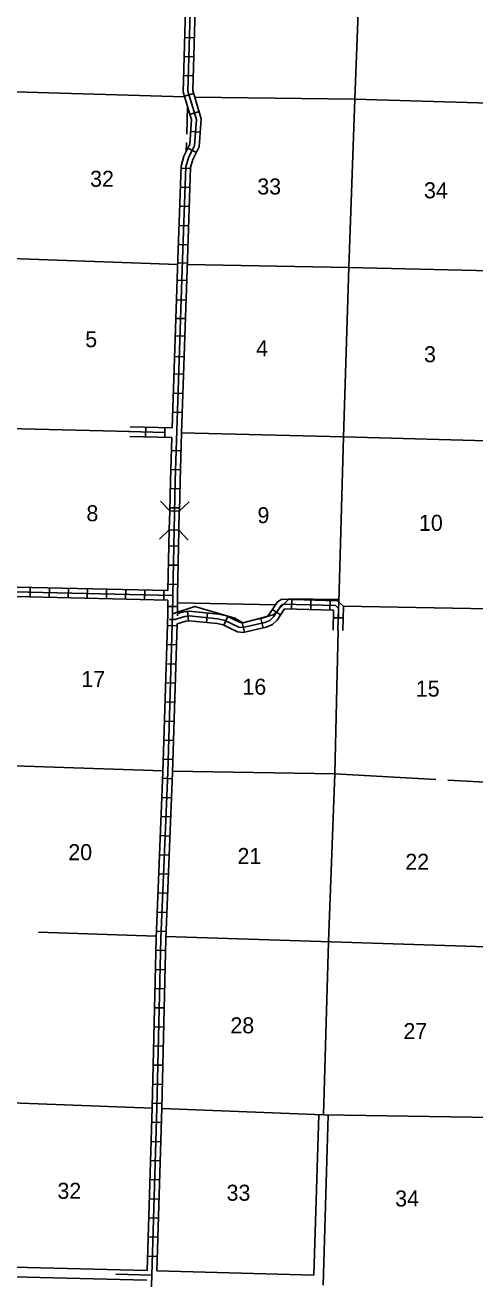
# Model space of a CAD drawing. Extents: x 559883 to 1188370, y 15807626 to 16338751.
# Drawn here: x 951669 to 965716, y 16024311 to 16063438 of the extents above; entities that cross this region are included whole.
import ezdxf

# ---------------------------------------------------------------- set-up
doc = ezdxf.new("R2010")
doc.units = 0
for name, color, linetype in [('L10', 7, 'Continuous'), ('L11', 7, 'Continuous'), ('L13', 7, 'Continuous'), ('L14', 7, 'Continuous'), ('L18', 7, 'Continuous'), ('L8', 7, 'Continuous')]:
    doc.layers.add(name, color=color, linetype=linetype)

msp = doc.modelspace()

# ---------------------------------------------------------------- linework, layer by layer
at = {"layer": 'L10'}
for points in [[(944375, 16024897), (948188, 16024785), (950389, 16024713), (950908, 16024686), (955480, 16024576)], [(944371, 16024597), (948179, 16024485), (950376, 16024413), (950896, 16024387), (955471, 16024277)]]:
    msp.add_lwpolyline(points, dxfattribs=at)
at = {"layer": 'L11'}
msp.add_line((955780, 16024568), (960689, 16024423), dxfattribs=at)
for points in [[(960689, 16024423), (960838, 16029433)], [(960980, 16024115), (961138, 16029425)]]:
    msp.add_lwpolyline(points, dxfattribs=at)
at = {"layer": 'L13'}
for p, q in [((956739, 16060901), (956715, 16060034)), ((956708, 16059776), (956700, 16059493)), ((956428, 16045405), (959496, 16045349)), ((952087, 16035129), (955764, 16035008)), ((955938, 16029625), (960988, 16029427))]:
    msp.add_line(p, q, dxfattribs=at)
for points in [[(961782, 16055877), (961971, 16061129), (962166, 16066297)], [(940995, 16061806), (946246, 16061621), (951356, 16061352), (956651, 16061195)], [(956966, 16061190), (961971, 16061129), (967227, 16060973)], [(935714, 16056634), (940733, 16056502), (946072, 16056343), (951235, 16056156), (956434, 16055969)], [(956733, 16055962), (961782, 16055877), (967089, 16055753)], [(961463, 16045434), (961608, 16050591), (961782, 16055877)], [(935534, 16051373), (940618, 16051222), (945890, 16051066), (951136, 16050851), (954946, 16050751)], [(956557, 16050709), (961608, 16050591), (966831, 16050444), (972171, 16050294), (977501, 16050085), (982623, 16049933), (987911, 16049743), (993119, 16049564)], [(961609, 16045309), (966709, 16045207), (972008, 16045074), (977297, 16044900), (982466, 16044639), (987738, 16044482), (992964, 16044368)], [(960988, 16029427), (961148, 16034831), (961341, 16040077), (961443, 16044552)], [(945528, 16040569), (950716, 16040348), (955973, 16040168)], [(956273, 16040161), (961341, 16040077), (964495, 16039899)], [(964875, 16039878), (966422, 16039790), (971581, 16039738), (977437, 16039513), (992810, 16039095)], [(956063, 16034998), (966387, 16034659), (971659, 16034469), (976932, 16034329), (982089, 16034193), (987436, 16034017), (992448, 16033852)], [(934906, 16030360), (939968, 16030202), (945180, 16029972), (950420, 16029842), (955638, 16029637)], [(960988, 16029427), (966271, 16029346), (971468, 16029175), (976767, 16029051), (982008, 16028946), (987208, 16028816)]]:
    msp.add_lwpolyline(points, dxfattribs=at)
at = {"layer": 'L18'}
for p, q in [((956187, 16048279), (955897, 16048584)), ((956172, 16047682), (956187, 16048279)), ((956187, 16048279), (956485, 16048271)), ((956470, 16047675), (956485, 16048271)), ((956485, 16048271), (956791, 16048562)), ((956172, 16047682), (955867, 16047391)), ((956172, 16047682), (956470, 16047675)), ((956470, 16047675), (956761, 16047369))]:
    msp.add_line(p, q, dxfattribs=at)
at = {"layer": 'L8'}
for p, q in [((956951, 16063045), (956653, 16063054)), ((956933, 16062449), (956635, 16062458)), ((956916, 16061852), (956618, 16061861)), ((956930, 16061308), (956644, 16061223)), ((957101, 16060737), (956815, 16060651)), ((957138, 16060096), (956840, 16060118)), ((957018, 16059463), (956750, 16059594)), ((956835, 16058965), (956537, 16058975)), ((956814, 16058369), (956516, 16058379)), ((956794, 16057772), (956496, 16057783)), ((956774, 16057176), (956476, 16057186)), ((956754, 16056580), (956455, 16056590)), ((956439, 16056129), (956262, 16050866)), ((956739, 16056119), (956557, 16050709)), ((956734, 16056006), (956436, 16056016)), ((956716, 16055464), (956418, 16055474)), ((956695, 16054856), (956397, 16054866)), ((956676, 16054277), (956378, 16054287)), ((956658, 16053734), (956360, 16053744)), ((956636, 16053084), (956338, 16053094)), ((956618, 16052542), (956320, 16052552)), ((956598, 16051945), (956300, 16051955)), ((956578, 16051349), (956280, 16051359)), ((956032, 16050723), (954149, 16050777)), ((956252, 16050566), (954942, 16050604)), ((956262, 16050866), (954951, 16050904)), ((955431, 16050591), (955440, 16050889)), ((956028, 16050573), (956036, 16050872)), ((956538, 16050156), (956240, 16050166)), ((956518, 16049560), (956220, 16049570)), ((956501, 16048966), (956202, 16048972)), ((956488, 16048369), (956189, 16048376)), ((956462, 16047176), (956163, 16047183)), ((956448, 16046580), (956150, 16046586)), ((950950, 16045912), (956132, 16045791)), ((951830, 16045890), (951823, 16045592)), ((956435, 16045983), (956137, 16045990)), ((950939, 16045612), (956128, 16045491)), ((952427, 16045876), (952420, 16045578)), ((953023, 16045862), (953016, 16045564)), ((953620, 16045848), (953613, 16045550)), ((954216, 16045834), (954209, 16045536)), ((954812, 16045821), (954805, 16045522)), ((955409, 16045807), (955402, 16045508)), ((956005, 16045793), (955998, 16045494)), ((956427, 16045071), (956429, 16045637)), ((959992, 16045214), (960000, 16045513)), ((956129, 16045294), (956427, 16045293)), ((956775, 16044848), (956740, 16045144)), ((959648, 16045037), (959400, 16045203)), ((960588, 16045197), (960597, 16045495)), ((961184, 16045179), (961193, 16045478)), ((957336, 16044797), (957366, 16045094)), ((957872, 16044710), (958001, 16044980)), ((958521, 16044493), (958453, 16044783)), ((959102, 16044631), (959033, 16044921)), ((961300, 16044945), (961598, 16044938)), ((956117, 16044702), (956415, 16044692)), ((956098, 16044105), (956396, 16044096)), ((956079, 16043509), (956378, 16043500)), ((956061, 16042913), (956359, 16042903)), ((956042, 16042316), (956340, 16042307)), ((956023, 16041720), (956321, 16041711)), ((956004, 16041124), (956302, 16041114)), ((955986, 16040528), (956284, 16040518)), ((955965, 16039933), (956263, 16039920)), ((955941, 16039337), (956239, 16039324)), ((955916, 16038740), (956214, 16038728)), ((955892, 16038144), (956190, 16038132)), ((955868, 16037548), (956166, 16037536)), ((955844, 16036952), (956142, 16036940)), ((955819, 16036356), (956117, 16036344)), ((955795, 16035760), (956093, 16035748)), ((955771, 16035164), (956069, 16035152)), ((955753, 16034565), (956051, 16034558)), ((955739, 16033968), (956037, 16033961)), ((955725, 16033372), (956023, 16033365)), ((955711, 16032775), (956010, 16032769)), ((955698, 16032179), (955996, 16032172)), ((955684, 16031583), (955982, 16031576)), ((955670, 16030986), (955968, 16030979)), ((955656, 16030390), (955954, 16030383)), ((955642, 16029793), (955940, 16029786)), ((955625, 16029198), (955923, 16029189)), ((955606, 16028602), (955904, 16028592)), ((955588, 16028005), (955886, 16027996)), ((955569, 16027409), (955867, 16027400)), ((955551, 16026813), (955849, 16026804)), ((955532, 16026216), (955830, 16026207)), ((955514, 16025620), (955812, 16025611)), ((955495, 16025024), (955793, 16025015))]:
    msp.add_line(p, q, dxfattribs=at)
for points in [[(956908, 16066628), (956753, 16061380), (957017, 16060496), (956958, 16059681), (956771, 16059295), (956687, 16059014), (956589, 16056124)], [(956753, 16066479), (956602, 16061360), (956865, 16060480), (956811, 16059721), (956631, 16059350), (956538, 16059039), (956439, 16056129)], [(957053, 16066473), (956903, 16061400), (957168, 16060513), (957106, 16059642), (956911, 16059241), (956836, 16058990), (956739, 16056119)], [(956589, 16056124), (956357, 16049211), (956279, 16045637)], [(956557, 16050709), (956507, 16049207), (956486, 16048271)], [(956252, 16050566), (956207, 16049216), (956187, 16048279)], [(956172, 16047682), (956132, 16045791)], [(956470, 16047675), (956429, 16045634)], [(940495, 16046005), (956279, 16045637)], [(955626, 16024423), (955788, 16029654), (955911, 16034936), (956122, 16040123), (956277, 16045062), (956279, 16045637)], [(956277, 16045062), (956968, 16045299), (958224, 16044926), (958470, 16044785), (959411, 16045031), (959902, 16045524), (960669, 16045525), (961464, 16045511), (961448, 16044719)], [(956427, 16045071), (956629, 16045132), (956793, 16045151), (957716, 16045060), (957954, 16045003), (958168, 16044900), (958385, 16044796), (958460, 16044786), (959107, 16044939), (959224, 16044986), (959306, 16045065), (959555, 16045436), (959682, 16045523), (961422, 16045472), (961608, 16045300), (961590, 16044548)], [(955480, 16024576), (955638, 16029658), (955761, 16034941), (955972, 16040129), (956127, 16045064), (956128, 16045491)], [(956176, 16044894), (956343, 16044889), (956660, 16044985), (956794, 16045001), (956794, 16045001), (957691, 16044911), (957904, 16044861), (958103, 16044765), (958342, 16044650), (958342, 16044650), (958468, 16044634), (958468, 16044634), (959152, 16044796), (959307, 16044857), (959422, 16044968), (959663, 16045329), (959726, 16045371), (961362, 16045323), (961457, 16045235), (961440, 16044552)], [(956418, 16044755), (956691, 16044837), (956796, 16044850), (957666, 16044763), (957854, 16044718), (958038, 16044630), (958299, 16044504), (958476, 16044481), (959197, 16044652), (959390, 16044729), (959538, 16044872), (959771, 16045220), (961301, 16045175), (961305, 16045171), (961290, 16044556)], [(955780, 16024568), (955938, 16029650), (956061, 16034931), (956272, 16040118), (956418, 16044755)], [(956426, 16045005), (956427, 16045060)], [(955626, 16024423), (954503, 16024462)], [(955626, 16024423), (955462, 16019175), (955455, 16018684), (955388, 16016526), (955877, 16015352), (956015, 16014965), (956041, 16014722)]]:
    msp.add_lwpolyline(points, dxfattribs=at)

# ---------------------------------------------------------------- texts
at = {"layer": 'L14'}
for s, p in [('32', (953699, 16058392)), ('33', (958920, 16058152)), ('34', (964127, 16058032)), ('5', (953547, 16053385)), ('4', (958884, 16053104)), ('3', (964127, 16052917)), ('8', (953585, 16047955)), ('9', (958926, 16047895)), ('10', (963968, 16047655)), ('17', (953426, 16042782)), ('16', (958456, 16042542)), ('15', (963870, 16042482)), ('20', (953019, 16037378)), ('21', (958303, 16037258)), ('22', (963542, 16037078)), ('28', (958080, 16031975)), ('27', (963482, 16031795)), ('32', (952678, 16026811)), ('33', (957960, 16026751)), ('34', (963226, 16026571))]:
    msp.add_text(s, height=500, rotation=359.9998, dxfattribs=at).set_placement(p)

doc.saveas('drawing.dxf')
